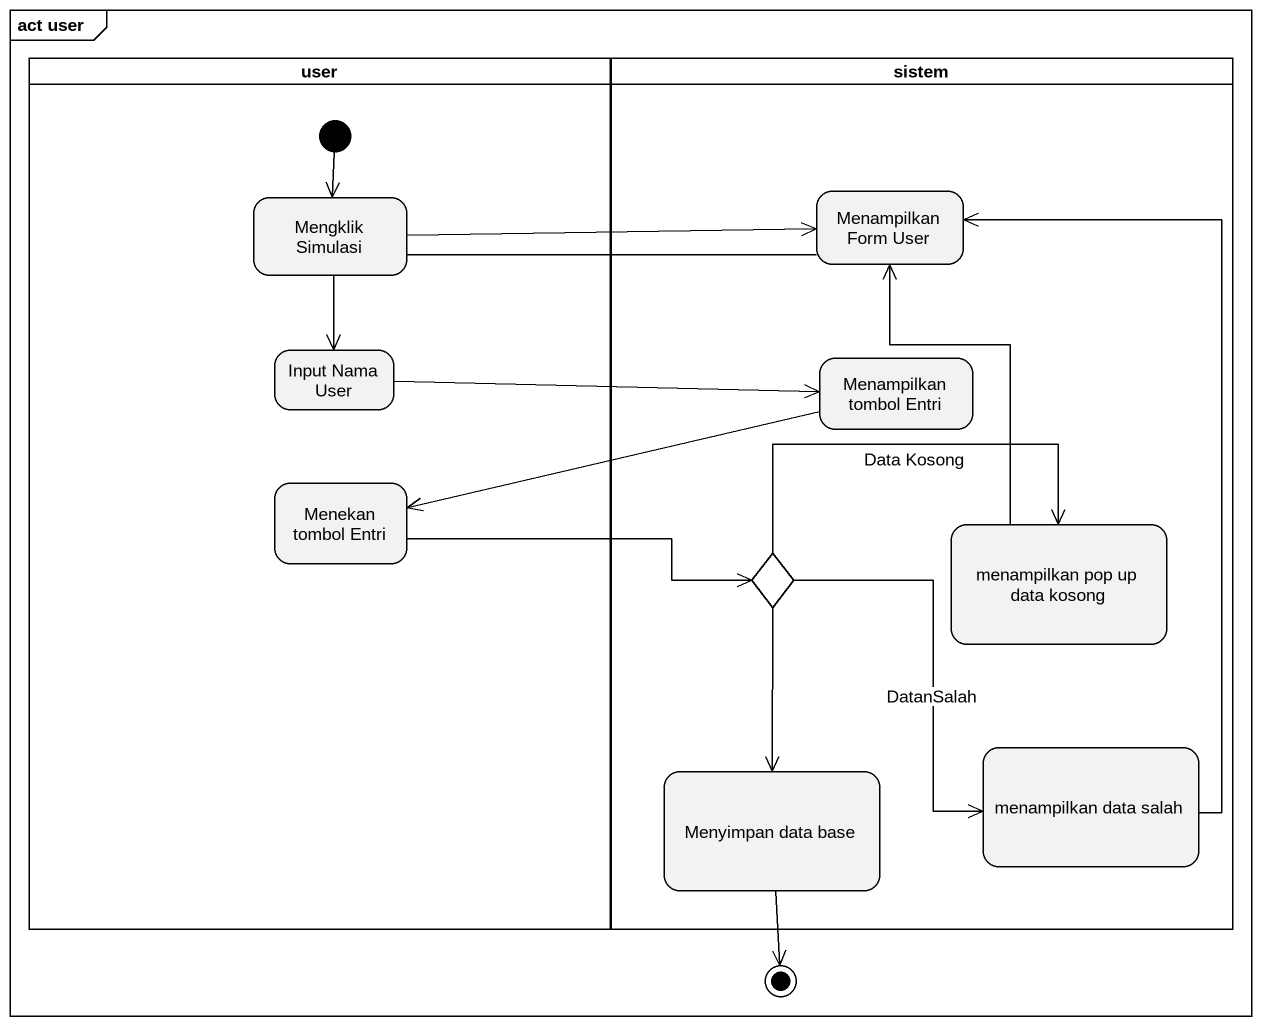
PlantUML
@startuml
mainframe act user
hide empty description
state user <<partition>> {
  state "Mengklik Simulasi" as Mengklik_Simulasi
  state "Input Nama User" as Input_Nama_User
  state "Menekan tombol Entri" as Menekan_tombol_Entri
  [*] --> Mengklik_Simulasi
}
state sistem <<partition>> {
  state "Menampilkan Form User" as Menampilkan_Form_User
  state "Menampilkan tombol Entri" as Menampilkan_tombol_Entri
  state choice1 <<choice>>
  state "menampilkan pop up data kosong" as menampilkan_pop_up_data
  state "Menyimpan data base" as Menyimpan_data_base
  state "menampilkan data salah" as menampilkan_data_salah
}
state final1 <<end>>
Mengklik_Simulasi -right-> Menampilkan_Form_User
Menampilkan_Form_User -left-> Input_Nama_User
Input_Nama_User -right-> Menampilkan_tombol_Entri
Menampilkan_tombol_Entri -left-> Menekan_tombol_Entri
Menekan_tombol_Entri -right-> choice1
choice1 -right-> menampilkan_pop_up_data : Data Kosong
choice1 --> Menyimpan_data_base
choice1 --> menampilkan_data_salah : DatanSalah
menampilkan_pop_up_data -up-> Menampilkan_Form_User
Menyimpan_data_base --> final1
menampilkan_data_salah -up-> Menampilkan_Form_User
@enduml
